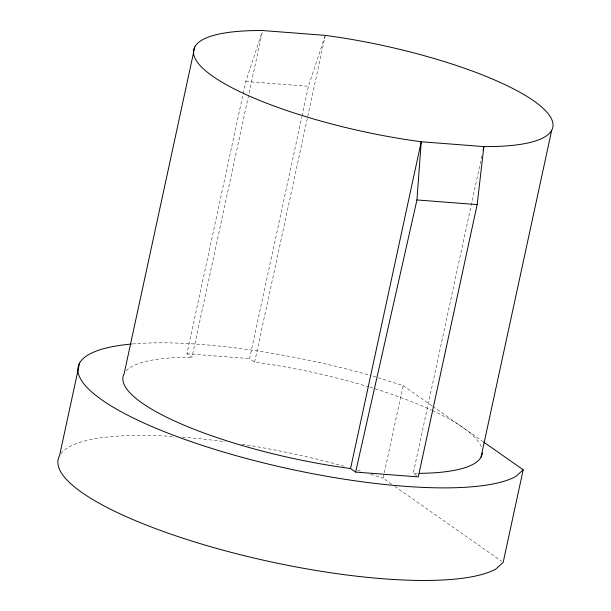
<?xml version="1.0" encoding="UTF-8"?>
<svg xmlns="http://www.w3.org/2000/svg" width="611" height="611" viewBox="0 0 611 611"><rect width="100%" height="100%" fill="white"/><g stroke="black" fill="none" stroke-linecap="round" stroke-linejoin="round"><path stroke-width="0.46" stroke-dasharray="3.06 2.29" d="M262.218 32.414L191.969 357.328L186.913 353.784L242.972 94.522M243.17 93.59L245.79 81.469L262.027 32.337M369.082 386.962A183.69 44.129 12.2 0 0 254.619 362.147L249.571 358.604L301.788 117.06M301.994 116.128L308.44 86.288L324.976 36.263M254.619 362.147L325.067 36.301M391.697 484.202L383.128 478.184L384.128 473.556M384.327 472.631L403.145 385.602L378.369 377.812M416.832 475.893L413.219 473.357L481.858 155.889M245.79 81.469L308.44 86.288M186.913 353.784L249.571 358.604M373.054 376.147L377.483 377.537M357.466 470.119L361.002 471.234M370.74 474.296L383.128 478.184M403.145 385.602L431.985 405.826M432.764 406.376L482.659 441.356M394.821 486.387L501.616 561.28M132.411 343.962A229.606 55.158 12.2 0 1 371.282 375.635M60.886 453.652A229.606 55.158 12.2 0 1 172.768 436.445M182.399 437.125A229.606 55.158 12.2 0 1 225.314 441.799M241.811 444.228A229.606 55.158 12.2 0 1 345.895 466.72M417.282 473.365A183.69 44.129 12.2 0 1 413.219 473.357M126.187 370.808A183.69 44.129 12.2 0 1 191.969 357.328M369.991 387.237A183.69 44.129 12.2 0 1 431.511 410.111M432.359 410.508A183.69 44.129 12.2 0 1 481.888 448.451"/><path stroke-width="0.92" d="M355.625 472.082L350.569 468.538L421.223 141.767L483.874 146.587L477.153 204.586L418.275 476.901L355.625 472.082L416.939 199.957L421.223 141.767A183.69 44.129 12.2 0 1 212.674 76.215A183.69 44.129 12.2 0 1 262.623 30.55L325.273 35.369A183.69 44.129 12.2 0 1 533.815 100.914A183.69 44.129 12.2 0 1 483.874 146.587L483.064 150.306M79.552 363.133L59.534 455.722A229.606 55.158 12.2 0 0 233.371 552.924A229.606 55.158 12.2 0 0 495.972 568.956L503.174 562.372L523.192 469.783L483.438 441.906M194.817 46.803L124.163 373.573A183.69 44.129 12.2 0 0 350.569 468.538M481.025 457.112L551.68 130.334M523.192 469.783L515.99 476.374A229.606 55.158 12.2 0 1 192.564 442.127A229.606 55.158 12.2 0 1 131.35 344.054M416.939 199.957L477.153 204.586M482.323 452.957A183.69 44.129 12.2 0 1 419.283 473.349"/></g></svg>
